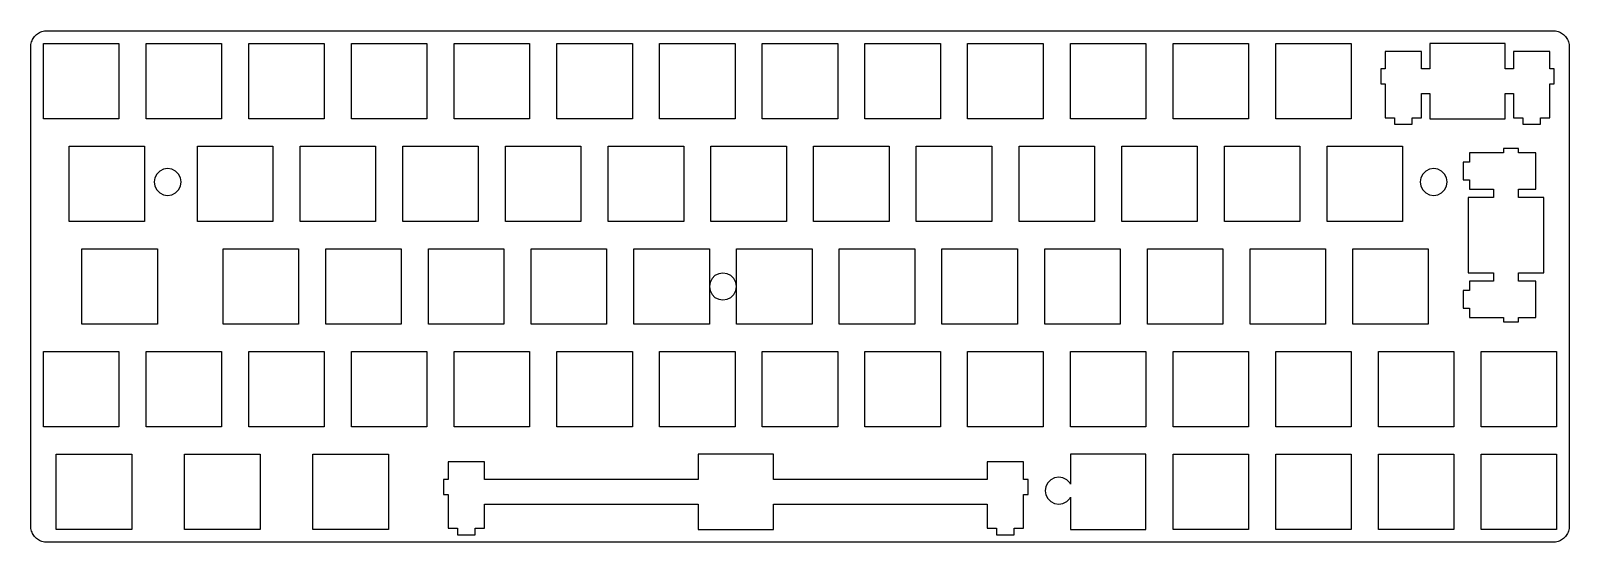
# Model space of a CAD drawing. Extents: x 0 to 285, y 0 to 95.
import ezdxf

# ---------------------------------------------------------------- set-up
doc = ezdxf.new("R2010")
doc.units = 0
doc.layers.get('0').update_dxf_attribs({"linetype": 'CONTINUOUS'})

msp = doc.modelspace()

# ---------------------------------------------------------------- linework, layer by layer
at = {"color": 0}
for p, q in [((0.813043, 94.1035), (0.972894, 94.277)), ((0.972894, 94.277), (1.14653, 94.4369)), ((1.14653, 94.4369), (1.33119, 94.5829)), ((1.33119, 94.5829), (1.52687, 94.7127)), ((1.52687, 94.7127), (1.73357, 94.8284)), ((1.73357, 94.8284), (1.94717, 94.9262)), ((1.94717, 94.9262), (2.16765, 95.0087)), ((2.16765, 95.0087), (2.39503, 95.0722)), ((2.39503, 95.0722), (2.62516, 95.1191)), ((2.62516, 95.1191), (2.85943, 95.1452)), ((2.85943, 95.1452), (3.09507, 95.1548)), ((3.09507, 95.1548), (282.47, 95.1548)), ((282.47, 95.1548), (282.706, 95.1452)), ((282.706, 95.1452), (282.94, 95.1191)), ((282.94, 95.1191), (283.17, 95.0722)), ((283.17, 95.0722), (283.398, 95.0087)), ((283.398, 95.0087), (283.618, 94.9262)), ((283.618, 94.9262), (283.832, 94.8284)), ((283.832, 94.8284), (284.037, 94.7127)), ((284.037, 94.7127), (284.234, 94.5829)), ((284.234, 94.5829), (284.419, 94.4369)), ((284.419, 94.4369), (284.591, 94.277)), ((284.591, 94.277), (284.751, 94.1035)), ((0.095085, 92.1551), (0.104731, 92.3907)), ((0.095085, 3.23012), (0.095085, 92.1551)), ((0.104731, 92.3907), (0.130914, 92.625)), ((0.130914, 92.625), (0.177767, 92.855)), ((0.177767, 92.855), (0.241157, 93.0822)), ((0.241157, 93.0822), (0.323839, 93.3027)), ((0.323839, 93.3027), (0.421679, 93.5164)), ((0.421679, 93.5164), (0.537436, 93.7232)), ((0.537436, 93.7232), (0.666972, 93.919)), ((0.666972, 93.919), (0.813043, 94.1035)), ((2.43224, 92.7929), (16.4331, 92.7929)), ((2.43224, 78.7922), (2.43224, 92.7929)), ((16.4331, 92.7929), (16.4331, 78.7922)), ((21.4822, 92.7929), (35.4831, 92.7929)), ((21.4822, 78.7922), (21.4822, 92.7929)), ((35.4831, 92.7929), (35.4831, 78.7922)), ((40.5324, 92.7929), (54.5331, 92.7929)), ((40.5324, 78.7922), (40.5324, 92.7929)), ((54.5331, 92.7929), (54.5331, 78.7922)), ((59.581, 92.7929), (73.5817, 92.7929)), ((59.581, 78.7922), (59.581, 92.7929)), ((73.5817, 92.7929), (73.5817, 78.7922)), ((78.6324, 92.7929), (92.6331, 92.7929)), ((78.6324, 78.7922), (78.6324, 92.7929)), ((92.6331, 92.7929), (92.6331, 78.7922)), ((97.6824, 92.7929), (111.683, 92.7929)), ((97.6824, 78.7922), (97.6824, 92.7929)), ((111.683, 92.7929), (111.683, 78.7922)), ((116.732, 92.7929), (130.733, 92.7929)), ((116.732, 78.7922), (116.732, 92.7929)), ((130.733, 92.7929), (130.733, 78.7922)), ((135.782, 92.7929), (149.783, 92.7929)), ((135.782, 78.7922), (135.782, 92.7929)), ((149.783, 92.7929), (149.783, 78.7922)), ((154.831, 92.7929), (168.832, 92.7929)), ((154.831, 78.7922), (154.831, 92.7929)), ((168.832, 92.7929), (168.832, 78.7922)), ((173.882, 92.7929), (187.883, 92.7929)), ((173.882, 78.7922), (173.882, 92.7929)), ((187.883, 92.7929), (187.883, 78.7922)), ((192.931, 92.7929), (206.932, 92.7929)), ((192.931, 78.7922), (192.931, 92.7929)), ((206.932, 92.7929), (206.932, 78.7922)), ((211.982, 92.7929), (225.983, 92.7929)), ((211.982, 78.7922), (211.982, 92.7929)), ((225.983, 92.7929), (225.983, 78.7922)), ((231.032, 92.7929), (245.033, 92.7929)), ((231.032, 78.7922), (231.032, 92.7929)), ((245.033, 92.7929), (245.033, 78.7922)), ((258.082, 91.3225), (251.332, 91.3225)), ((251.332, 91.3225), (251.332, 88.0925)), ((258.082, 88.0925), (258.082, 91.3225)), ((259.606, 92.7929), (259.606, 88.0925)), ((273.607, 92.7929), (259.606, 92.7929)), ((273.607, 88.0925), (273.607, 92.7929)), ((281.882, 91.3225), (275.131, 91.3225)), ((275.131, 91.3225), (275.131, 88.0925)), ((281.882, 88.0925), (281.882, 91.3225)), ((284.751, 94.1035), (284.897, 93.919)), ((284.897, 93.919), (285.028, 93.7232)), ((285.028, 93.7232), (285.144, 93.5164)), ((285.144, 93.5164), (285.242, 93.3027)), ((285.242, 93.3027), (285.323, 93.0822)), ((285.323, 93.0822), (285.388, 92.855)), ((285.388, 92.855), (285.433, 92.625)), ((285.433, 92.625), (285.461, 92.3907)), ((285.461, 92.3907), (285.47, 92.1551)), ((285.47, 92.1551), (285.47, 3.22737)), ((251.332, 88.0925), (250.508, 88.0925)), ((250.508, 88.0925), (250.508, 85.2921)), ((259.606, 88.0925), (258.082, 88.0925)), ((275.131, 88.0925), (273.607, 88.0925)), ((282.706, 88.0925), (281.882, 88.0925)), ((282.706, 85.2921), (282.706, 88.0925)), ((250.508, 85.2921), (251.332, 85.2921)), ((251.332, 85.2921), (251.332, 79.0208)), ((258.082, 79.0208), (258.082, 83.4926)), ((258.082, 83.4926), (259.606, 83.4926)), ((259.606, 83.4926), (259.606, 78.7922)), ((273.607, 78.7922), (273.607, 83.4926)), ((273.607, 83.4926), (275.131, 83.4926)), ((275.131, 83.4926), (275.131, 79.0208)), ((281.882, 79.0208), (281.882, 85.2921)), ((281.882, 85.2921), (282.706, 85.2921)), ((16.4331, 78.7922), (2.43224, 78.7922)), ((35.4831, 78.7922), (21.4822, 78.7922)), ((54.5331, 78.7922), (40.5324, 78.7922)), ((73.5817, 78.7922), (59.581, 78.7922)), ((92.6331, 78.7922), (78.6324, 78.7922)), ((111.683, 78.7922), (97.6824, 78.7922)), ((130.733, 78.7922), (116.732, 78.7922)), ((149.783, 78.7922), (135.782, 78.7922)), ((168.832, 78.7922), (154.831, 78.7922)), ((187.883, 78.7922), (173.882, 78.7922)), ((206.932, 78.7922), (192.931, 78.7922)), ((225.983, 78.7922), (211.982, 78.7922)), ((245.033, 78.7922), (231.032, 78.7922)), ((251.332, 79.0208), (253.056, 79.0208)), ((253.056, 79.0208), (253.056, 77.8221)), ((253.056, 77.8221), (256.357, 77.8221)), ((256.357, 77.8221), (256.357, 79.0208)), ((256.357, 79.0208), (258.082, 79.0208)), ((259.606, 78.7922), (273.607, 78.7922)), ((275.131, 79.0208), (276.856, 79.0208)), ((276.856, 79.0208), (276.856, 77.8221)), ((276.856, 77.8221), (280.157, 77.8221)), ((280.157, 77.8221), (280.157, 79.0208)), ((280.157, 79.0208), (281.882, 79.0208)), ((7.1961, 73.7429), (21.1956, 73.7429)), ((7.1961, 59.7422), (7.1961, 73.7429)), ((21.1956, 73.7429), (21.1956, 59.7422)), ((31.0059, 73.7429), (45.0067, 73.7429)), ((31.0059, 59.7422), (31.0059, 73.7429)), ((45.0067, 73.7429), (45.0067, 59.7422)), ((50.0574, 73.7429), (64.0581, 73.7429)), ((50.0574, 59.7422), (50.0574, 73.7429)), ((64.0581, 73.7429), (64.0581, 59.7422)), ((69.1074, 73.7429), (83.1081, 73.7429)), ((69.1074, 59.7422), (69.1074, 73.7429)), ((83.1081, 73.7429), (83.1081, 59.7422)), ((88.1574, 73.7429), (102.158, 73.7429)), ((88.1574, 59.7422), (88.1574, 73.7429)), ((102.158, 73.7429), (102.158, 59.7422)), ((107.206, 73.7429), (121.207, 73.7429)), ((107.206, 59.7422), (107.206, 73.7429)), ((121.207, 73.7429), (121.207, 59.7422)), ((126.257, 73.7429), (140.258, 73.7429)), ((126.257, 59.7422), (126.257, 73.7429)), ((140.258, 73.7429), (140.258, 59.7422)), ((145.306, 73.7429), (159.307, 73.7429)), ((145.306, 59.7422), (145.306, 73.7429)), ((159.307, 73.7429), (159.307, 59.7422)), ((164.357, 73.7429), (178.358, 73.7429)), ((164.357, 59.7422), (164.357, 73.7429)), ((178.358, 73.7429), (178.358, 59.7422)), ((183.407, 73.7429), (197.408, 73.7429)), ((183.407, 59.7422), (183.407, 73.7429)), ((197.408, 73.7429), (197.408, 59.7422)), ((202.456, 73.7429), (216.457, 73.7429)), ((202.456, 59.7422), (202.456, 73.7429)), ((216.457, 73.7429), (216.457, 59.7422)), ((221.507, 73.7429), (235.508, 73.7429)), ((221.507, 59.7422), (221.507, 73.7429)), ((235.508, 73.7429), (235.508, 59.7422)), ((240.556, 73.7429), (254.557, 73.7429)), ((240.556, 59.7422), (240.556, 73.7429)), ((254.557, 73.7429), (254.557, 59.7422)), ((273.25, 72.493), (266.981, 72.493)), ((266.981, 72.493), (266.981, 70.7679)), ((273.25, 73.3171), (273.25, 72.493)), ((276.05, 73.3171), (273.25, 73.3171)), ((276.05, 72.493), (276.05, 73.3171)), ((279.28, 72.493), (276.05, 72.493)), ((279.28, 65.7419), (279.28, 72.493)), ((23.4597, 68.5617), (23.1056, 67.8642)), ((24.0137, 69.1141), (23.4597, 68.5617)), ((24.7096, 69.4697), (24.0137, 69.1141)), ((25.4841, 69.5911), (24.7096, 69.4697)), ((26.2558, 69.4697), (25.4841, 69.5911)), ((26.953, 69.1141), (26.2558, 69.4697)), ((27.5029, 68.5617), (26.953, 69.1141)), ((27.8612, 67.8642), (27.5029, 68.5617)), ((258.309, 68.5617), (257.955, 67.8642)), ((258.863, 69.1141), (258.309, 68.5617)), ((259.559, 69.4697), (258.863, 69.1141)), ((260.332, 69.5911), (259.559, 69.4697)), ((261.105, 69.4697), (260.332, 69.5911)), ((261.801, 69.1141), (261.105, 69.4697)), ((262.355, 68.5617), (261.801, 69.1141)), ((262.709, 67.8642), (262.355, 68.5617)), ((266.981, 70.7679), (265.781, 70.7679)), ((265.781, 70.7679), (265.781, 67.4688)), ((23.1056, 67.8642), (22.9829, 67.0913)), ((22.9829, 67.0913), (23.1056, 66.3194)), ((23.1056, 66.3194), (23.4597, 65.6223)), ((27.5029, 65.6223), (27.8612, 66.3194)), ((27.9824, 67.0913), (27.8612, 67.8642)), ((27.8612, 66.3194), (27.9824, 67.0913)), ((257.955, 67.8642), (257.832, 67.0913)), ((257.832, 67.0913), (257.955, 66.3194)), ((257.955, 66.3194), (258.309, 65.6223)), ((262.355, 65.6223), (262.709, 66.3194)), ((262.832, 67.0913), (262.709, 67.8642)), ((262.709, 66.3194), (262.832, 67.0913)), ((265.781, 67.4688), (266.981, 67.4688)), ((266.981, 67.4688), (266.981, 65.7419)), ((266.981, 65.7419), (271.45, 65.7419)), ((271.45, 65.7419), (271.45, 64.2179)), ((276.05, 64.2179), (276.05, 65.7419)), ((276.05, 65.7419), (279.28, 65.7419)), ((23.4597, 65.6223), (24.0137, 65.0695)), ((24.0137, 65.0695), (24.7096, 64.7139)), ((24.7096, 64.7139), (25.4841, 64.5901)), ((25.4841, 64.5901), (26.2558, 64.7139)), ((26.2558, 64.7139), (26.953, 65.0695)), ((26.953, 65.0695), (27.5029, 65.6223)), ((258.309, 65.6223), (258.863, 65.0695)), ((258.863, 65.0695), (259.559, 64.7139)), ((259.559, 64.7139), (260.332, 64.5901)), ((260.332, 64.5901), (261.105, 64.7139)), ((261.105, 64.7139), (261.801, 65.0695)), ((261.801, 65.0695), (262.355, 65.6223)), ((271.45, 64.2179), (266.751, 64.2179)), ((266.751, 64.2179), (266.751, 50.2172)), ((280.75, 64.2179), (276.05, 64.2179)), ((280.75, 50.2172), (280.75, 64.2179)), ((21.1956, 59.7422), (7.1961, 59.7422)), ((45.0067, 59.7422), (31.0059, 59.7422)), ((64.0581, 59.7422), (50.0574, 59.7422)), ((83.1081, 59.7422), (69.1074, 59.7422)), ((102.158, 59.7422), (88.1574, 59.7422)), ((121.207, 59.7422), (107.206, 59.7422)), ((140.258, 59.7422), (126.257, 59.7422)), ((159.307, 59.7422), (145.306, 59.7422)), ((178.358, 59.7422), (164.357, 59.7422)), ((197.408, 59.7422), (183.407, 59.7422)), ((216.457, 59.7422), (202.456, 59.7422)), ((235.508, 59.7422), (221.507, 59.7422)), ((254.557, 59.7422), (240.556, 59.7422)), ((9.57598, 54.6915), (23.5768, 54.6915)), ((9.57598, 40.6922), (9.57598, 54.6915)), ((23.5768, 54.6915), (23.5768, 40.6922)), ((35.771, 54.6915), (49.7706, 54.6915)), ((35.771, 40.6922), (35.771, 54.6915)), ((49.7706, 54.6915), (49.7706, 40.6922)), ((54.8185, 54.6915), (68.8192, 54.6915)), ((54.8185, 40.6922), (54.8185, 54.6915)), ((68.8192, 54.6915), (68.8192, 40.6922)), ((73.8699, 54.6915), (87.8692, 54.6915)), ((73.8699, 40.6922), (73.8699, 54.6915)), ((87.8692, 54.6915), (87.8692, 40.6922)), ((92.9199, 54.6915), (106.919, 54.6915)), ((92.9199, 40.6922), (92.9199, 54.6915)), ((106.919, 54.6915), (106.919, 40.6922)), ((111.968, 54.6915), (125.971, 54.6915)), ((111.968, 40.6922), (111.968, 54.6915)), ((125.971, 54.6915), (125.971, 40.6922)), ((131.02, 54.6915), (145.019, 54.6915)), ((131.02, 40.6922), (131.02, 54.6915)), ((145.019, 54.6915), (145.019, 40.6922)), ((150.07, 54.6915), (164.069, 54.6915)), ((150.07, 40.6922), (150.07, 54.6915)), ((164.069, 54.6915), (164.069, 40.6922)), ((169.121, 54.6915), (183.121, 54.6915)), ((169.121, 40.6922), (169.121, 54.6915)), ((183.121, 54.6915), (183.121, 40.6922)), ((188.17, 54.6915), (202.169, 54.6915)), ((188.17, 40.6922), (188.17, 54.6915)), ((202.169, 54.6915), (202.169, 40.6922)), ((207.221, 54.6915), (221.221, 54.6915)), ((207.221, 40.6922), (207.221, 54.6915)), ((221.221, 54.6915), (221.221, 40.6922)), ((226.271, 54.6915), (240.271, 54.6915)), ((226.271, 40.6922), (226.271, 54.6915)), ((240.271, 54.6915), (240.271, 40.6922)), ((245.32, 54.6915), (259.319, 54.6915)), ((245.32, 40.6922), (245.32, 54.6915)), ((259.319, 54.6915), (259.319, 40.6922)), ((126.46, 49.1603), (126.103, 48.4643)), ((127.014, 49.7141), (126.46, 49.1603)), ((127.711, 50.0697), (127.014, 49.7141)), ((128.484, 50.1908), (127.711, 50.0697)), ((129.256, 50.0697), (128.484, 50.1908)), ((129.953, 49.7141), (129.256, 50.0697)), ((130.506, 49.1603), (129.953, 49.7141)), ((130.86, 48.4643), (130.506, 49.1603)), ((266.751, 50.2172), (271.45, 50.2172)), ((271.45, 48.6914), (266.981, 48.6914)), ((266.981, 48.6914), (266.981, 46.9678)), ((271.45, 50.2172), (271.45, 48.6914)), ((276.05, 48.6914), (276.05, 50.2172)), ((276.05, 50.2172), (280.75, 50.2172)), ((279.28, 48.6914), (276.05, 48.6914)), ((279.28, 41.9421), (279.28, 48.6914)), ((126.103, 48.4643), (125.983, 47.6913)), ((125.983, 47.6913), (126.103, 46.9194)), ((126.103, 46.9194), (126.46, 46.222)), ((126.46, 46.222), (127.014, 45.6696)), ((127.014, 45.6696), (127.711, 45.314)), ((129.256, 45.314), (129.953, 45.6696)), ((129.953, 45.6696), (130.506, 46.222)), ((130.506, 46.222), (130.86, 46.9194)), ((130.984, 47.6913), (130.86, 48.4643)), ((130.86, 46.9194), (130.984, 47.6913)), ((266.981, 46.9678), (265.781, 46.9678)), ((265.781, 46.9678), (265.781, 43.6658)), ((127.711, 45.314), (128.484, 45.1901)), ((128.484, 45.1901), (129.256, 45.314)), ((265.781, 43.6658), (266.981, 43.6658)), ((266.981, 43.6658), (266.981, 41.9421)), ((23.5768, 40.6922), (9.57598, 40.6922)), ((49.7706, 40.6922), (35.771, 40.6922)), ((68.8192, 40.6922), (54.8185, 40.6922)), ((87.8692, 40.6922), (73.8699, 40.6922)), ((106.919, 40.6922), (92.9199, 40.6922)), ((125.971, 40.6922), (111.968, 40.6922)), ((145.019, 40.6922), (131.02, 40.6922)), ((164.069, 40.6922), (150.07, 40.6922)), ((183.121, 40.6922), (169.121, 40.6922)), ((202.169, 40.6922), (188.17, 40.6922)), ((221.221, 40.6922), (207.221, 40.6922)), ((240.271, 40.6922), (226.271, 40.6922)), ((259.319, 40.6922), (245.32, 40.6922)), ((266.981, 41.9421), (273.25, 41.9421)), ((273.25, 41.9421), (273.25, 41.118)), ((273.25, 41.118), (276.05, 41.118)), ((276.05, 41.118), (276.05, 41.9421)), ((276.05, 41.9421), (279.28, 41.9421)), ((2.43224, 35.6429), (16.4331, 35.6429)), ((2.43224, 21.6421), (2.43224, 35.6429)), ((16.4331, 35.6429), (16.4331, 21.6421)), ((21.4822, 35.6429), (35.4831, 35.6429)), ((21.4822, 21.6421), (21.4822, 35.6429)), ((35.4831, 35.6429), (35.4831, 21.6421)), ((40.5324, 35.6429), (54.5331, 35.6429)), ((40.5324, 21.6421), (40.5324, 35.6429)), ((54.5331, 35.6429), (54.5331, 21.6421)), ((59.581, 35.6429), (73.5817, 35.6429)), ((59.581, 21.6421), (59.581, 35.6429)), ((73.5817, 35.6429), (73.5817, 21.6421)), ((78.6324, 35.6429), (92.6331, 35.6429)), ((78.6324, 21.6421), (78.6324, 35.6429)), ((92.6331, 35.6429), (92.6331, 21.6421)), ((97.6824, 35.6429), (111.683, 35.6429)), ((97.6824, 21.6421), (97.6824, 35.6429)), ((111.683, 35.6429), (111.683, 21.6421)), ((116.732, 35.6429), (130.733, 35.6429)), ((116.732, 21.6421), (116.732, 35.6429)), ((130.733, 35.6429), (130.733, 21.6421)), ((135.782, 35.6429), (149.783, 35.6429)), ((135.782, 21.6421), (135.782, 35.6429)), ((149.783, 35.6429), (149.783, 21.6421)), ((154.831, 35.6429), (168.832, 35.6429)), ((154.831, 21.6421), (154.831, 35.6429)), ((168.832, 35.6429), (168.832, 21.6421)), ((173.882, 35.6429), (187.883, 35.6429)), ((173.882, 21.6421), (173.882, 35.6429)), ((187.883, 35.6429), (187.883, 21.6421)), ((192.931, 35.6429), (206.932, 35.6429)), ((192.931, 21.6421), (192.931, 35.6429)), ((206.932, 35.6429), (206.932, 21.6421)), ((211.982, 35.6429), (225.983, 35.6429)), ((211.982, 21.6421), (211.982, 35.6429)), ((225.983, 35.6429), (225.983, 21.6421)), ((231.032, 35.6429), (245.033, 35.6429)), ((231.032, 21.6421), (231.032, 35.6429)), ((245.033, 35.6429), (245.033, 21.6421)), ((250.081, 35.6429), (264.082, 35.6429)), ((250.081, 21.6421), (250.081, 35.6429)), ((264.082, 35.6429), (264.082, 21.6421)), ((269.131, 35.6429), (283.132, 35.6429)), ((269.131, 21.6421), (269.131, 35.6429)), ((283.132, 35.6429), (283.132, 21.6421)), ((16.4331, 21.6421), (2.43224, 21.6421)), ((35.4831, 21.6421), (21.4822, 21.6421)), ((54.5331, 21.6421), (40.5324, 21.6421)), ((73.5817, 21.6421), (59.581, 21.6421)), ((92.6331, 21.6421), (78.6324, 21.6421)), ((111.683, 21.6421), (97.6824, 21.6421)), ((130.733, 21.6421), (116.732, 21.6421)), ((149.783, 21.6421), (135.782, 21.6421)), ((168.832, 21.6421), (154.831, 21.6421)), ((187.883, 21.6421), (173.882, 21.6421)), ((206.932, 21.6421), (192.931, 21.6421)), ((225.983, 21.6421), (211.982, 21.6421)), ((245.033, 21.6421), (231.032, 21.6421)), ((264.082, 21.6421), (250.081, 21.6421)), ((283.132, 21.6421), (269.131, 21.6421)), ((4.81348, 16.593), (18.813, 16.593)), ((4.81348, 2.59209), (4.81348, 16.593)), ((18.813, 16.593), (18.813, 2.59209)), ((28.626, 16.593), (42.6254, 16.593)), ((28.626, 2.59209), (28.626, 16.593)), ((42.6254, 16.593), (42.6254, 2.59209)), ((52.4387, 16.593), (66.4379, 16.593)), ((52.4387, 2.59209), (52.4387, 16.593)), ((66.4379, 16.593), (66.4379, 2.59209)), ((84.2518, 15.1226), (77.501, 15.1226)), ((77.501, 15.1226), (77.501, 11.8925)), ((84.2518, 11.8925), (84.2518, 15.1226)), ((123.876, 16.593), (123.876, 11.8925)), ((137.877, 16.593), (123.876, 16.593)), ((137.877, 11.8925), (137.877, 16.593)), ((184.252, 15.1226), (177.501, 15.1226)), ((177.501, 15.1226), (177.501, 11.8925)), ((184.252, 11.8925), (184.252, 15.1226)), ((192.931, 16.593), (192.931, 11.0119)), ((206.932, 16.593), (192.931, 16.593)), ((206.932, 2.59209), (206.932, 16.593)), ((211.982, 16.593), (225.983, 16.593)), ((211.982, 2.59209), (211.982, 16.593)), ((225.983, 16.593), (225.983, 2.59209)), ((231.032, 16.593), (245.033, 16.593)), ((231.032, 2.59209), (231.032, 16.593)), ((245.033, 16.593), (245.033, 2.59209)), ((250.081, 16.593), (264.082, 16.593)), ((250.081, 2.59209), (250.081, 16.593)), ((264.082, 16.593), (264.082, 2.59209)), ((269.131, 16.593), (283.132, 16.593)), ((269.131, 2.59209), (269.131, 16.593)), ((283.132, 16.593), (283.132, 2.59209)), ((77.501, 11.8925), (76.677, 11.8925)), ((76.677, 11.8925), (76.677, 9.09228)), ((123.876, 11.8925), (84.2518, 11.8925)), ((177.501, 11.8925), (137.877, 11.8925)), ((185.076, 11.8925), (184.252, 11.8925)), ((185.076, 9.09228), (185.076, 11.8925)), ((189.312, 11.8139), (188.759, 11.2613)), ((190.009, 12.1695), (189.312, 11.8139)), ((190.783, 12.2921), (190.009, 12.1695)), ((191.556, 12.1695), (190.783, 12.2921)), ((192.253, 11.8139), (191.556, 12.1695)), ((192.805, 11.2613), (192.253, 11.8139)), ((76.677, 9.09228), (77.501, 9.09228)), ((77.501, 9.09228), (77.501, 2.82222)), ((184.252, 2.82222), (184.252, 9.09228)), ((184.252, 9.09228), (185.076, 9.09228)), ((188.406, 10.564), (188.283, 9.79096)), ((188.283, 9.79096), (188.406, 9.01788)), ((188.759, 11.2613), (188.406, 10.564)), ((188.406, 9.01788), (188.759, 8.32196)), ((192.931, 11.0119), (192.805, 11.2613)), ((192.805, 8.32196), (192.931, 8.57141)), ((192.931, 8.57141), (192.931, 2.59209)), ((84.2518, 2.82222), (84.2518, 7.29259)), ((84.2518, 7.29259), (123.876, 7.29259)), ((123.876, 7.29259), (123.876, 2.59209)), ((137.877, 2.59209), (137.877, 7.29259)), ((137.877, 7.29259), (177.501, 7.29259)), ((177.501, 7.29259), (177.501, 2.82222)), ((188.759, 8.32196), (189.312, 7.76799)), ((189.312, 7.76799), (190.009, 7.41384)), ((190.009, 7.41384), (190.783, 7.29121)), ((190.783, 7.29121), (191.556, 7.41384)), ((191.556, 7.41384), (192.253, 7.76799)), ((192.253, 7.76799), (192.805, 8.32196)), ((0.104731, 2.9931), (0.095085, 3.23012)), ((0.130914, 2.75883), (0.104731, 2.9931)), ((285.461, 2.9931), (285.433, 2.75883)), ((285.47, 3.22737), (285.461, 2.9931)), ((0.177767, 2.52732), (0.130914, 2.75883)), ((0.241157, 2.30132), (0.177767, 2.52732)), ((0.323839, 2.08084), (0.241157, 2.30132)), ((0.421679, 1.86586), (0.323839, 2.08084)), ((0.537436, 1.66191), (0.421679, 1.86586)), ((0.666972, 1.46485), (0.537436, 1.66191)), ((0.813043, 1.2802), (0.666972, 1.46485)), ((0.972894, 1.10794), (0.813043, 1.2802)), ((1.14653, 0.94809), (0.972894, 1.10794)), ((1.33119, 0.802019), (1.14653, 0.94809)), ((1.52687, 0.671103), (1.33119, 0.802019)), ((1.73357, 0.55397), (1.52687, 0.671103)), ((1.94717, 0.456131), (1.73357, 0.55397)), ((2.16765, 0.374826), (1.94717, 0.456131)), ((2.39503, 0.310059), (2.16765, 0.374826)), ((2.62516, 0.265961), (2.39503, 0.310059)), ((2.85943, 0.238401), (2.62516, 0.265961)), ((3.09507, 0.227376), (2.85943, 0.238401)), ((282.47, 0.227376), (3.09507, 0.227376)), ((18.813, 2.59209), (4.81348, 2.59209)), ((42.6254, 2.59209), (28.626, 2.59209)), ((66.4379, 2.59209), (52.4387, 2.59209)), ((77.501, 2.82222), (79.2261, 2.82222)), ((79.2261, 2.82222), (79.2261, 1.62195)), ((79.2261, 1.62195), (82.5267, 1.62195)), ((82.5267, 1.62195), (82.5267, 2.82222)), ((82.5267, 2.82222), (84.2518, 2.82222)), ((123.876, 2.59209), (137.877, 2.59209)), ((177.501, 2.82222), (179.226, 2.82222)), ((179.226, 2.82222), (179.226, 1.62195)), ((179.226, 1.62195), (182.527, 1.62195)), ((182.527, 1.62195), (182.527, 2.82222)), ((182.527, 2.82222), (184.252, 2.82222)), ((192.931, 2.59209), (206.932, 2.59209)), ((225.983, 2.59209), (211.982, 2.59209)), ((245.033, 2.59209), (231.032, 2.59209)), ((264.082, 2.59209), (250.081, 2.59209)), ((283.132, 2.59209), (269.131, 2.59209)), ((282.706, 0.238401), (282.47, 0.227376)), ((282.94, 0.265961), (282.706, 0.238401)), ((283.17, 0.310059), (282.94, 0.265961)), ((283.398, 0.374826), (283.17, 0.310059)), ((283.618, 0.456131), (283.398, 0.374826)), ((283.832, 0.55397), (283.618, 0.456131)), ((284.037, 0.671103), (283.832, 0.55397)), ((284.234, 0.802019), (284.037, 0.671103)), ((284.419, 0.94809), (284.234, 0.802019)), ((284.591, 1.10794), (284.419, 0.94809)), ((284.751, 1.2802), (284.591, 1.10794)), ((284.897, 1.46485), (284.751, 1.2802)), ((285.028, 1.66191), (284.897, 1.46485)), ((285.144, 1.86586), (285.028, 1.66191)), ((285.242, 2.08084), (285.144, 1.86586)), ((285.323, 2.30132), (285.242, 2.08084)), ((285.388, 2.52732), (285.323, 2.30132)), ((285.433, 2.75883), (285.388, 2.52732))]:
    msp.add_line(p, q, dxfattribs=at)

doc.saveas('drawing.dxf')
